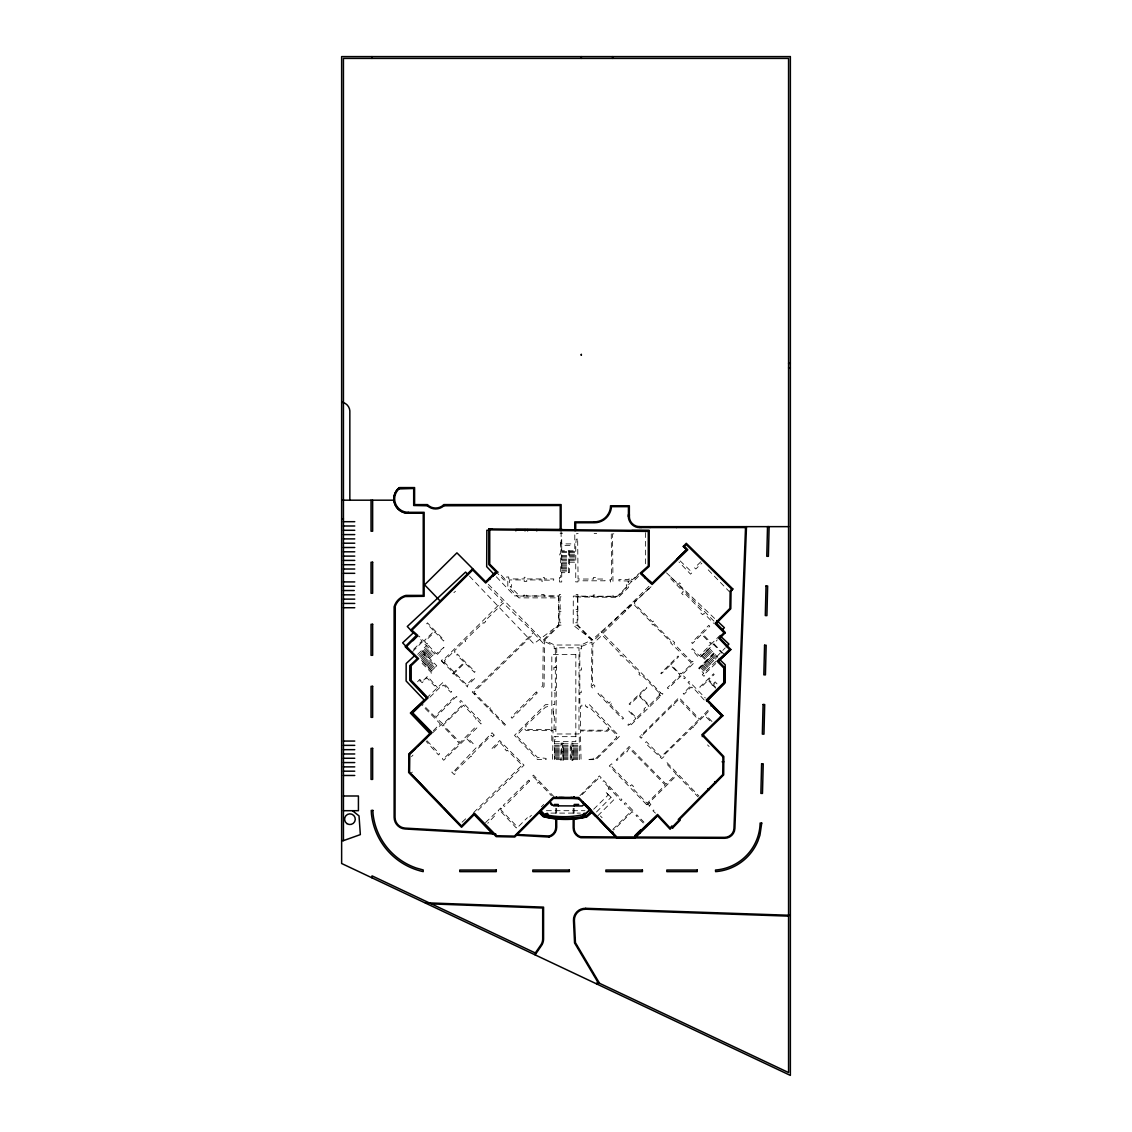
<?xml version="1.0" encoding="UTF-8"?>
<svg xmlns="http://www.w3.org/2000/svg" width="1132" height="1132" viewBox="0 0 1132 1132"><rect width="100%" height="100%" fill="white"/><g stroke="black" fill="none" stroke-linecap="round" stroke-linejoin="round"><path stroke-width="0.75" stroke-dasharray="5 3.75" d="M553.421 711.66L553.421 715.254M553.421 713.443L553.421 712.651M645.466 563.793L645.594 532.606M556.76 647.801L555.812 733.975L579.004 733.975L579.004 647.801L556.76 647.801L554.241 648.792L554.199 646.273L543.615 640.953L559.859 625.133L561.642 625.133L561.642 622.798L559.802 622.798L559.802 611.28L561.642 611.28L561.642 609.016L560.128 609.016L560.128 596.847L561.557 596.847L561.557 594.484L559.293 594.484L559.293 596.055L544.053 596.055L544.053 594.399L541.747 594.399L541.747 596.055L526.451 596.055L526.451 594.258L524.13 594.258L524.13 596.055L519.602 596.055L510.178 586.447L511.537 586.447L511.537 583.433L509.626 583.433L509.626 579.938L524.187 579.938L524.187 581.381L526.776 581.381L526.776 579.938L541.987 579.938L541.987 581.692L544.294 581.692L544.294 580.15L553.718 580.15L553.718 578.947L544.294 578.947L544.294 577.405L541.987 577.405L541.987 578.947L526.776 578.947L526.776 577.278L524.187 577.278L524.187 578.947L508.721 578.947L508.721 576.98L506.683 576.98L506.683 578.947L504.759 578.947L497.67 571.363M568.405 572.693L568.646 550.973M569.665 550.973L569.424 572.679L561.727 572.693M577.462 596.988L577.306 609.37L575.325 609.37L575.325 611.393L577.278 611.393L577.136 622.77L575.141 622.77L575.141 625.232L577.023 625.232L591.583 640.16L581.013 645.014L554.581 645.014L544.379 640.217M581.013 645.014L581.636 648.806L579.839 648.806L579.839 667.555L581.48 667.555L581.48 669.988L579.839 669.988L579.839 690.647L581.24 690.647L581.24 692.671L579.839 692.671L579.839 704.882L581.89 704.882L581.89 706.099L580.405 706.099L580.405 730.098L606.993 730.267L608.634 728.513M560.977 759.643L552.586 759.629L553.067 730.593L525.97 730.423L523.762 727.918L517.154 734.88L517.197 736.451L537.558 757.464L546.077 758.383L546.077 759.629L537.558 759.558L514.494 735.361L545.398 704.67L548.949 704.613L548.949 706.127L545.454 707.217L525.474 726.008L526.224 726.73L525.389 727.678L527.087 729.39L554.001 729.475L554.383 716.287L553.421 716.287L552.954 704.557L554.708 704.557L555.02 692.841L553.661 692.841L553.661 690.449L555.317 690.449L555.317 670.087M711.971 721.509L705.42 714.674L709.467 710.344L708.774 709.523L699.449 719.103L679.016 697.553L639.707 736.805L641.165 738.234L642.056 737.342L641.122 736.522L678.86 699.251L698.614 719.853L661.13 756.77L646.372 741.658L645.084 742.946L661.739 758.582L663.932 756.7L663.055 756.02L693.025 726.871L693.647 727.48L694.51 726.588L693.237 725.315M704.161 699.972L692.6 687.11L691.977 687.916L691.058 687.039L684.068 694.312L683.219 693.576L690.987 685.483L688.03 682.469L689.048 681.407L705.307 697.963M723.702 653.928L714.08 643.952L717.249 639.849M422.363 661.555L426.637 656.97M411.524 756.643L412.996 755.072M423.906 652.541L428.306 647.872M424.868 655.103L420.524 659.673L432.792 672.238L431.221 673.639L431.136 672.351L419.618 660.904M425.618 654.31L430.033 649.669M424.189 663.423L428.49 658.951M429.509 668.885L434.051 664.159M638.137 574.815L617.407 596.253L573.301 596.097L573.188 625.204L592.248 639.835L652.173 585.768M716.697 656.702L725.244 647.872M425.094 664.357L429.41 659.914M443.617 663.027L441.296 660.649L442.173 659.758L442.881 660.465L502.452 601.233L486.873 585.499L488.274 584.225L542.964 640.358L558.967 624.779L558.967 597.866L518.838 597.866L507.829 586.631L507.829 579.938L503.839 579.924L496.821 572.594M433.33 730.692L440.15 723.73L421.769 705.024M713.655 652.966L698.656 668.191L703.68 673.257M579.909 795.683L599.38 775.873L601.163 777.769L600.385 778.533L599.38 777.387L579.669 797.055M529.734 816.979L531.446 815.238M421.359 660.536L425.788 656.079M426.566 655.287L431.066 650.744M699.194 668.672L714.193 653.532M418.755 655.584L422.123 652.202M422.859 651.466L427.387 646.924M420.623 657.522L423.976 654.169M424.741 653.405L429.269 648.862M596.479 811.998L611.124 797.282M597.837 815.804L613.714 799.857L605.493 791.876L608.379 794.806M412.628 651.593L422.448 641.787L436.358 655.555L443.985 647.278L436.273 653.744L428.575 645.65L429.481 644.816L427.811 643.047L426.906 643.966L424.67 641.688L434.773 631.897L443.574 640.967L444.268 640.358L427.457 622.855L426.722 623.605L434.08 631.175L423.877 641.037L419.038 636.156M430.386 669.776L434.688 665.489M443.645 663.012L445.187 661.456L444.409 660.649L453.507 651.749L454.413 652.64L455.149 651.862L454.272 650.985L463.299 642.155L464.007 642.82L465.662 641.221L464.955 640.528L483.251 622.6L483.902 623.308L485.685 621.595L484.991 620.902L503.231 602.988L533.469 632.562L472.228 692.048L504.773 725.287L506.528 723.589L505.565 722.57L504.447 723.645L489.732 708.49L490.708 707.486L489.095 705.76L488.09 706.807L473.827 692.204L534.063 633.467L543.233 643.301L542.78 685.723L541.181 687.492L542.044 688.539L544.039 686.558L544.619 641.901L543.615 640.953M518.852 826.19L527.37 817.686M541.337 806.861L543.742 804.456M413.619 649.358L421.995 641.023L417.567 635.986M428.462 657.239L432.99 652.74M638.462 576.372L633.764 581.041L628.571 580.985L628.571 587.395L618.341 597.356L575.339 596.96L575.311 594.484L577.872 594.484L577.872 596.606L593.21 596.606L593.21 594.979L595.701 594.979L595.701 596.606L610.502 596.606L610.502 595.206L613.035 595.206L613.035 596.606L617.931 596.606L626.887 587.381L626.279 584.848L627.949 584.848L627.949 580.971L618.893 580.872L618.879 579.556L629.024 579.612L629.024 578.296L631.656 578.268L631.656 579.626L632.59 579.626L638.759 573.613M720.306 635.066L711.731 643.556L702.307 633.637L709.75 626.307L708.816 625.274L691.666 642.764L692.529 643.514L701.642 634.316L711.094 644.193L706.637 647.278L707.344 647.9L699.378 655.796L692.572 648.721L691.737 649.358L699.137 658.003L714.08 643.952M612.794 829.459L631.458 811.007L624.227 803.876L625.402 802.715L634.161 811.828L633.241 812.748L632.208 811.658L613.671 830.025M417.623 654.423L421.033 651.056L435.792 666.663L436.726 665.729L421.769 650.348L427.259 644.929M427.429 656.178L431.985 651.692M659.815 694.949L649.329 705.293L639.438 695.317L646.867 687.86L646.33 687.294L629.109 703.977L629.788 704.656L638.915 695.812L648.721 705.901L646.273 708.307L645.466 707.472L643.91 709.099L644.688 709.877L636.453 717.985L629.392 710.443L628.812 711.066L635.901 718.537L629.548 724.791L628.699 723.971L627.85 724.919L629.42 726.433L662.956 693.817L661.385 693.576L601.035 631.5M693.93 725.98L704.628 715.452L711.292 722.188M426.028 665.305L430.429 660.975M428.575 667.922L432.933 663.635M431.476 670.894L436.259 666.196M429.905 697.227L442.103 685.228L442.923 685.978L443.815 685.072L450.89 692.388L451.682 691.68L442.966 682.44L428.009 696.689M593.677 809.239L608.507 794.664M432.948 732.56L441.254 724.438L459.337 743.342L443.744 758.652L443.107 757.973L442.357 758.808L443.716 760.265L466.327 738.163L472.214 744.432L473.176 743.597L467.092 737.413L477.039 727.749L475.935 726.617L460.101 742.592L443.249 725.032L463.54 705.194L476.162 718.565L475.44 719.358L476.94 720.858L477.647 720.221L480.93 723.956L482.289 722.669L460.88 700.482L459.79 701.571L461.898 705.392L443.079 724.041L435.622 717.447L455.786 697.086L456.988 696.944L455.701 695.656L434.773 716.613L422.561 704.245M473.615 812.592L520.946 766.208L519.8 764.977L520.946 763.987L507.362 750.205L506.556 750.941L505.056 749.313L505.792 748.521L499.792 742.224L492.675 749.54L491.741 748.776L499.679 740.54L524.045 765.175L475.482 812.734M423.184 662.404L427.655 658.046M648.99 586.235L593.493 640.797L577.858 625.26L577.858 596.988M603.045 633.255L632.632 604.318L633.679 604.361L651.735 622.713L651.126 623.35L652.853 624.977L653.405 624.411L671.29 642.594L670.781 643.089L691.199 662.814L690.336 663.734L691.1 664.399L681.379 673.865L680.672 673.144L679.865 673.908L670.894 664.569L678.676 656.687L678.04 656.051L660.748 673.299L661.314 673.781L670.37 665.107L679.441 674.205L680.021 675.677L667.314 687.846L668.121 688.709L681.195 675.733L684.365 678.733L685.468 677.785L682.228 674.672L694.666 662.206L692.643 661.272L691.935 662.036L673.795 643.584L674.7 642.622L672.946 640.896L672.054 641.802L654.183 623.633L655.046 622.77L653.32 621.1L652.513 621.921L634.5 603.597L634.486 602.535L648.905 588.626L649.428 589.135L650.504 587.083M426.764 666.069L431.179 661.767M453.182 674.233L464.827 662.899L474.492 672.422L475.1 671.743L457.385 654.098L456.691 654.876L464.233 662.319L452.361 673.766M700.878 561.727L694.595 567.84L695.84 568.986L701.854 563.128M419.746 656.617L423.17 653.32M435.254 685.327L434.603 685.95L426.835 677.827L422.137 682.709L419.93 680.601L417.807 682.695L417.241 682.129L419.746 679.356L422.137 681.634L427.486 676.37L437.504 687.648M485.529 822.582L495.349 813.172L496.24 814.262L487.736 823.275M474.365 694.27L475.157 693.506M646.952 804.838L647.914 803.918M715.778 663.522L703.962 674.672L704.755 675.479L703.934 676.257L702.264 674.686L716.202 661.173L711.377 656.39M462.054 822.214L465.903 818.62M427.655 666.989L432.155 662.814M429.481 658.286L434.306 653.843M660.564 692.643L659.008 694.072L660.621 695.826M411.383 772.972L412.317 772.109M453.875 592.673L455.488 591.258M581.692 646.386L591.979 642.141L591.258 686.728L593.635 689.048L594.951 685.992L593.423 684.563L592.418 685.865L592.885 643.839L602.167 635.137L620.138 653.475L619.275 654.296L620.916 656.008L621.723 655.244L639.778 673.172L638.887 674.205L640.585 675.931L641.575 674.969L659.786 693.35M560.114 533.214L562.618 533.214M594.144 533.54L596.677 533.54M576.33 533.823L578.141 533.455M611.266 533.865L611.563 579.527L610.021 579.527L610.021 580.801L612.978 580.801M613.855 533.865L612.525 533.865L612.978 582.372L610.601 582.372L610.601 580.801M561.727 551.525L568.646 551.525M569.665 551.525L575.749 551.525M561.727 552.614L568.632 552.614M569.651 552.614L575.749 552.614M569.637 554.227L575.749 554.227M561.727 555.402L568.604 555.402M569.622 555.402L575.749 555.402M561.727 556.633L568.589 556.633M569.608 556.633L575.749 556.633M561.727 557.949L568.561 557.949M569.594 557.949L575.749 557.949M561.727 559.378L568.547 559.378M569.566 559.378L575.749 559.378M561.727 560.694L568.533 560.694M569.552 560.694L575.749 560.694M561.727 562.208L568.519 562.208M569.538 562.208L575.749 562.208M561.727 563.411L568.505 563.411M561.727 564.868L568.49 564.868M561.727 566.014L568.476 566.014M561.727 567.302L568.462 567.302M561.727 568.575L568.448 568.575M561.727 569.976L568.434 569.976M561.727 571.052L568.42 571.052M559.533 580.292L559.533 581.975L561.727 581.975L561.727 545.355L571.589 545.355L571.589 543.898L561.727 543.898L561.727 539.398L560.694 539.398L560.694 553.902L559.802 553.902L559.802 556.562L560.694 556.562L560.694 577.447L559.533 577.447L559.533 580.292L561.727 580.292M556.548 667.371L553.916 667.371L553.916 670.087L556.519 670.087M554.001 729.475L555.854 729.475M554.397 743.809L570.273 743.809M572.834 743.809L579.287 743.809M554.397 745.62L560.977 745.62M563.085 745.62L570.273 745.62M572.834 745.62L579.287 745.62M554.397 746.78L560.977 746.78M563.085 746.78L570.273 746.78M572.834 746.78L579.287 746.78M554.397 748.153L560.977 748.153M563.085 748.153L570.273 748.153M572.834 748.153L579.287 748.153M554.397 749.285L560.977 749.285M563.085 749.285L570.273 749.285M572.834 749.285L579.287 749.285M554.397 750.403L560.977 750.403M563.085 750.403L570.273 750.403M572.834 750.403L579.287 750.403M554.397 751.535L560.977 751.535M563.085 751.535L570.273 751.535M572.834 751.535L579.287 751.535M554.397 752.667L560.977 752.667M563.085 752.667L570.273 752.667M572.834 752.667L579.287 752.667M554.397 753.785L560.977 753.785M563.085 753.785L570.273 753.785M572.834 753.785L579.287 753.785M554.397 754.917L560.977 754.917M563.085 754.917L570.273 754.917M572.834 754.917L579.287 754.917M554.397 756.049L560.977 756.049M563.085 756.049L570.273 756.049M572.834 756.049L579.287 756.049M554.397 757.294L560.977 757.294M563.085 757.294L570.273 757.294M572.834 757.294L579.287 757.294M554.397 758.596L560.977 758.596M563.085 758.596L570.273 758.596M572.834 758.596L579.287 758.596M563.085 759.643L570.273 759.643M572.834 759.643L581.056 759.643L580.405 730.947L607.516 731.173L610.12 728.428L616.982 735.489L616.133 736.408L616.841 737.229L595.927 758.468L595.927 757.633L593.281 757.633L593.281 758.949L587.197 759.643L595.984 759.643L619.445 736.366L589.546 704.797L585.654 704.797L585.654 706.396L586.984 706.396L586.984 707.67L589.616 707.302L608.733 726.999L607.983 727.72L609.271 729.319M546.388 810.696L584.947 810.696M550.874 813.101L580.391 813.101M641.589 734.583L642.368 735.291M655.442 813.13L652.895 810.767L653.73 809.974L656.121 812.408M666.507 572.849L715.58 619.36M705.632 662.178L710.443 666.72M624.765 609.978L625.826 610.983M680.148 560.878L692.204 572.523L690.534 574.136L678.974 561.967M649.131 802.715L650.872 804.385L648.721 806.875L609.313 765.897L611.662 763.831L613.388 765.756L611.973 766.93L630.482 785.948L631.755 784.702L633.439 786.358L632.18 787.702L647.108 803.267L665.234 785.014L629.067 748.139L626.944 751.959L626.18 751.195L616.926 760.562L616.19 759.883L629.18 746.512L666.026 784.221L676.313 774.175L665.899 763.039L666.734 762.317L698.968 796.065M701.316 655.824L706.156 660.579M703.92 663.918L708.59 668.517M706.028 651.084L710.825 655.838M702.066 655.074L706.877 659.843M707.415 660.38L712.141 665.078M715.707 688.171L712.665 685.129L711.264 686.501L710.712 685.921L712.141 684.492L708.108 680.29L700.567 687.803L699.746 687.096L713.585 673.766L714.179 674.559L708.759 679.582L712.934 684.11L715.183 681.889L717.462 684.336L715.41 683.091L713.401 685.016L715.891 687.52M441.296 660.649L467.573 687.025L467.445 685.553L474.747 678.45L473.855 677.587L466.653 684.747L444.409 662.248M707.84 649.259L712.594 654.041M713.146 654.593L717.985 659.447M704.076 653.051L708.844 657.848M709.382 658.385L714.136 663.168M702.944 664.894L707.542 669.521M643.287 822.978L635.972 815.606L636.863 814.842L643.952 822.157M704.727 663.083L709.354 667.767M649.627 805.828L647.829 804.003L677.063 774.981L698.104 796.928M600.413 815.988L602.125 817.728M713.924 621.114L679.158 585.753L680.785 583.971L679.54 582.824L678.026 584.565L670.469 576.57L669.536 577.476L683.289 591.767L681.606 593.324L683.247 595.036L684.902 593.451L702.434 611.676L700.892 613.12L702.661 614.733L704.076 613.388L713.627 623.308M705.066 652.046L709.806 656.871M710.344 657.423L715.084 662.248M706.693 661.102L711.349 665.857M707.528 744.913L709.156 746.554M703.156 653.971L707.896 658.81M708.42 659.362L713.118 664.144M706.92 650.178L711.632 655.004M712.184 655.57L715.764 659.234M700.397 667.47L704.896 672.083M708.222 569.849L729.588 591.923M702.194 665.658L706.693 670.342M673.342 704.826L674.12 705.646M426.976 740.71L439.57 753.855L438.508 754.931L426.198 741.418M713.118 643.952L721.975 653.221M709 648.084L717.759 657.282M496.354 576.811L514.494 595.871L558.6 596.04L558.486 625.147L533.837 643.768L468.025 574.632M554.241 796.942L533.469 775.123L531.743 776.934L532.634 777.882L533.54 776.934L537.007 780.358L535.917 781.575L537.686 783.188L538.747 782.283L551.425 795.768M701.331 666.536L705.76 671.248M579.287 759.643L579.287 736.663L554.482 736.663L555.925 737.286L555.925 739.776L554.397 739.776L554.397 759.629M574.801 534.912L574.801 550.789L561.118 550.789L561.118 530.54M574.094 808.319L574.094 813.271M573.188 808.347L573.188 813.314M556.675 808.276L556.675 813.229M555.784 808.248L555.784 813.186M555.317 648.792L555.317 667.371M501.25 808.729L500.585 809.564L517.366 826.912L516.263 827.931L499.75 810.3L498.957 811.248L498.193 810.526L500.528 808.078L501.25 808.729M494.118 735.121L492.717 736.847L491.288 735.319L472.327 754.195L473.303 755.299L471.803 756.841L471.025 756.063L454.823 771.699L456.04 772.845L454.286 774.571L451.781 772.208L453.578 770.411L454.201 771.062L476.034 747.87L477.449 747.842L492.066 732.758L494.118 735.121M610.247 701.798L609.044 703.255L598.941 692.586L597.951 693.548L622.713 719.16L623.576 718.24L610.53 704.826L611.874 703.213L610.247 701.798M609.129 787.801L608.266 788.763L608.988 789.485L609.922 788.664L620.93 800.692L621.935 799.701L603.865 780.613L603.059 781.377L609.129 787.801M529.606 781.038L504.447 806.465L503.273 805.305L528.686 780.16L529.606 781.038M536.243 692.006L511.183 717.235L512.046 718.24L537.36 692.897L536.243 692.006M572.834 760.209L571.844 760.251L571.151 743.965L571.151 760.237L570.273 760.237L570.273 743.158L572.834 743.158L572.834 760.209M577.674 539.172L576.245 539.172L575.749 543.898L575.749 581.919L577.928 581.919L577.928 580.801L605.04 580.801L605.068 579.032L595.956 579.032L595.956 577.476L593.465 577.476L593.465 579.032L578.07 579.032L577.674 539.172M575.834 654.579L551.822 654.579L551.822 741.658L575.834 741.658L575.834 654.579M563.085 743.158L560.977 743.158L560.977 760.364L561.571 744.021L562.448 744.021L563.085 760.364L563.085 743.158"/><path stroke-width="1.5" d="M472.709 568.717L410.619 630.227L416.406 635.377L405.157 646.697L417.298 658.612L410.265 665.333L410.265 680.672L426.792 697.864L411.44 712.849L430.783 732.616L408.878 753.954L408.666 772.505L461.545 827.28L474.393 814.446L496.184 836.633L514.791 837.015L553.491 798.343L578.339 798.4L616.459 837.878L635.165 837.878L657.522 815.762L670.102 829.261L671.899 827.138L672.748 827.902L680.247 820.162L679.554 819.455L723.688 774.882L723.815 756.501L703.029 734.88L722.881 715.735L707.443 700.142L724.664 683.035L724.721 667.654L718.424 661.23L730.833 649.527L719.91 638.066L725.301 632.76L716.273 623.435L730.805 608.747L731.046 591.215L732.744 588.866M409.062 771.656L409.133 754.195L415.43 748.323M615.582 836.972L580.461 836.689A9.311 9.311 0 0 1 574.08 827.888L574.094 819.879L573.188 819.922L573.188 827.902A10.216 10.216 0 0 0 580.815 837.722L724.537 838.288A10.245 10.245 0 0 0 734.894 828.497L746.483 526.649L745.535 527.554L639.905 527.554C633.071 527.979 627.397 521.215 628.444 514.551M638.773 526.621A10.287 10.287 0 0 1 629.307 516.574L629.35 514.551M525.022 530.866L525.036 529.55M536.766 530.866L536.78 529.55M527.625 530.866L527.639 529.55M628.43 516.574L628.444 506.669L611.422 506.669A16.541 16.541 0 0 1 609.978 512.555L609.016 514.423A16.838 16.838 0 0 1 594.456 522.758L575.707 522.772L575.707 530.597M629.335 516.574L629.35 505.763L610.53 505.763A15.636 15.636 0 0 1 609.158 512.188L608.238 513.97A15.947 15.947 0 0 1 594.442 521.852M745.535 527.554L733.961 828.44A9.353 9.353 0 0 1 724.537 837.355L635.278 837.043M596.592 983.892L597.356 982.265L788.565 1072.556L788.565 58.411L343.435 58.411L343.435 840.637L341.638 840.637M535.309 952.96L540.785 945.008A10.683 10.683 0 0 0 542.681 938.937L542.681 908.006L431.405 903.902M535.111 954.87L541.535 945.517A11.561 11.561 0 0 0 543.572 938.952L543.572 907.128L425.25 902.77M731.046 591.215L732.899 589.022L686.275 543.303L683.275 546.431L686.516 549.756L652.06 583.235L649.174 580.659L648.395 581.466M644.603 577.745L645.297 576.98L641.434 573.316L649.188 566.396L649.188 530.498L488.826 528.955L488.826 564.557L495.915 571.66L485.685 581.749L456.932 552.855L424.585 584.82L440.15 600.979M635.094 837.878L635.165 835.274L640.684 829.841M721.947 630.227L724.381 627.708L716.825 620.548M726.461 646.613L728.895 644.08L720.645 636.255M706.821 701.147L725.131 682.214L725.188 664.753L719.131 658.994M634.104 837.949L634.981 837.043M636.184 835.798L647.037 824.577M412.982 640.698L417.567 635.986M526.366 824.407L530.017 820.686M639.212 832.657L657.522 815.762M494.387 575.028L496.821 572.594M516.73 834.326L518.555 832.501L516.914 834.525L549.43 836.01M522.163 828.907L524.059 827.011M540.374 810.71L544.577 806.508M544.789 806.295L546.685 804.399M543.799 815.535L544.761 814.573A91.112 91.112 0 0 0 585.018 814.29L589.701 810.017L591.795 812.323L587.154 816.554L586.461 815.79L580.744 816.979A91.112 91.112 0 0 1 546.176 816.115L543.799 815.535L540.035 811.786M676.582 559.392L686.53 549.558L683.275 546.431M720.263 717.122L721.65 715.749M582.456 802.673L583.277 801.881M590.734 811.234L591.541 810.441L590.975 810.993L582.867 802.277M611.874 833.124L612.936 832.105M711.038 705.972L712.283 704.769M443.914 505.778L560.227 505.509L560.227 530.54M585.018 814.29L589.645 809.847L584.169 804.13L582.273 805.956L553.491 805.842L549.742 802.079M551.425 803.267L550.704 803.946L551.864 805.177M718.424 661.23L730.833 649.527M702.222 736.607L703.51 735.39M635.094 836.506L646.754 825.596M414.737 655.541L406.176 663.536L406.119 680.997L424.259 700.057L410.364 713.047L430.528 734.229M417.934 745.974L426.75 737.753M586.716 806.423L585.244 804.13M587.126 806.847L591.06 810.512M612.256 832.911L613.643 834.411M586.433 815.832L591.116 811.573M586.8 816.158L591.442 811.927M586.999 816.384L591.654 812.153M399.157 488.925L413.689 488.486L413.689 505.509L427.33 505.778M343.435 840.637L360.344 834.609L359.028 815.903L352.434 810.696M566.368 798.088L569.948 798.088M564.344 797.636L560.397 797.678M584.593 815.564C581.211 815.705 584.749 811.106 585.485 814.403M578.693 804.413L574.193 804.456L574.235 805.842M722.075 761.808L723.787 761.808M788.565 363.372L790.362 363.372M788.565 367.886L790.362 367.886M399.511 487.581L414.595 487.581L414.595 504.603L427.415 504.603A11.476 11.476 0 0 0 443.829 504.589L561.118 504.603L561.118 530.54M341.638 500.188L393.837 500.188M408.242 512.315L424.146 512.315L424.146 596.309L405.199 596.536A15.466 15.466 0 0 0 395.28 606.144L395.04 817.403A10.796 10.796 0 0 0 405.298 828.115L491.67 832.954M408.228 513.221L423.241 513.221L423.241 595.404L405.907 595.404A16.372 16.372 0 0 0 394.12 606.794L394.134 817.417A11.702 11.702 0 0 0 405.242 829.006L495.887 834.1M341.638 518.838L343.435 518.838M343.435 521.696L354.755 521.696M594.442 521.866L574.801 521.866L574.801 530.597M343.435 525.998L354.755 525.998M638.873 526.649L788.636 526.649M488.826 528.955L492.363 528.955M562.618 529.55L515.838 529.55L515.852 530.866M343.435 530.3L354.755 530.3M631.84 530.498L649.188 530.498M343.435 534.601L354.755 534.601M343.435 538.903L354.755 538.903M343.435 543.204L354.755 543.204M343.435 547.506L354.755 547.506M343.435 551.808L354.755 551.808M343.435 556.109L354.755 556.109M343.435 560.411L354.755 560.411M343.435 564.712L354.755 564.712M343.435 569.014L354.755 569.014M343.435 573.316L354.755 573.316M343.435 581.919L354.755 581.919M343.435 586.22L354.755 586.22M343.435 590.522L354.274 590.522M343.435 594.824L354.755 594.824M343.435 599.125L354.755 599.125M343.435 603.427L354.755 603.427M343.435 607.728L354.755 607.728M343.435 741.064L354.755 741.064M343.435 745.365L354.755 745.365M343.435 749.667L354.755 749.667M343.435 753.969L354.755 753.969M343.435 758.27L354.755 758.27M343.435 762.572L354.755 762.572M343.435 766.873L354.755 766.873M343.435 771.175L354.755 771.175M343.435 775.477L354.755 775.477M343.435 795.994L358.42 795.994L358.42 810.696L343.435 810.696M557.142 797.636L558.84 798.131M571.688 797.636L573.386 797.636M556.76 797.678L559.208 797.678M559.491 797.678L571.023 797.678M571.306 797.678L573.768 797.678M556.76 798.088L559.208 798.088M559.491 798.088L571.023 798.088M571.306 798.088L573.768 798.088M554.241 804.456L558.288 804.456L558.288 805.842M490.326 530.271L486.831 530.257L486.689 566.651L493.934 574.264M631.783 530.809L645.594 530.866M553.491 798.343L578.339 798.4M638.773 526.649L639.905 526.649M585.64 908.303L790.362 915.293M585.612 909.208L788.565 916.128M515.796 835.204L549.077 837.057M560.382 797.508L579.315 798.64M535.394 952.847L536.144 953.356L372.032 875.857L372.032 877.852M492.194 575.339L493.17 576.245M641.434 573.316L652.06 583.235M713.103 707.09L720.631 714.235M671.899 827.138L672.719 827.931M541.011 810.809L544.761 814.573M539.822 811.998L541.733 813.908M539.624 812.196L543.487 816.073L546.048 816.696A91.621 91.621 0 0 0 586.518 816.427M539.37 812.451L543.318 816.384L545.978 817.035A91.961 91.961 0 0 0 586.574 816.766M539.186 812.635L543.176 816.625L545.921 817.29A92.315 92.315 0 0 0 580.957 818.167L586.631 817.021L586.39 815.847M722.881 715.735L707.557 700.029L724.721 683.035L724.721 667.654M716.273 623.435L725.301 632.76M488.996 578.494L489.887 579.428M592.192 812.762L595.63 816.342M468.025 574.632L465.592 572.085L407.279 626.491L413.336 632.845L402.638 642.835L408.694 649.188M473.53 813.908L492.576 833.916M412.671 775.434L427.075 790.575M433.075 796.871L441.48 805.701M443.871 808.22L459.479 824.62M599.635 820.233L610.488 831.695M587.494 806.097L590.536 809.366M612.186 832.841L615.256 836.138M607.912 828.412L610.955 831.68M638.632 832.006L639.806 833.322M714.617 781.83L715.636 783.004M707.783 788.792L708.759 789.952M426.792 697.864L410.265 680.672L410.265 665.333M599.535 983.284L575.438 942.659L574.391 920.472A10.811 10.811 0 0 1 585.612 909.251M598.078 982.604L574.547 942.928L573.485 920.5A11.702 11.702 0 0 1 585.64 908.345M639.552 526.649L639.905 527.554M574.193 796.942L574.235 798.343L574.235 796.942M676.469 526.649L676.469 527.554M650.108 526.649L650.108 527.554M641.179 526.649L641.179 527.554M612.61 56.6L612.61 58.411M581.31 56.6L581.31 58.411M573.768 797.48L573.867 798.343M571.306 797.48L571.306 798.286M571.023 797.48L571.023 798.286M559.491 797.48L559.491 798.286M559.208 797.48L559.208 798.286M556.76 797.48L556.76 798.286M556.279 796.942L556.279 798.343M372.64 500.188L372.64 531.219L371.041 531.219L371.041 500.188M371.919 56.6L371.919 58.411M349.845 500.188L349.845 410.817A9.523 9.523 0 0 0 343.435 402.61A9.679 9.679 0 0 0 341.638 402.171M549.077 837.043A10.216 10.216 0 0 0 556.703 827.223L556.675 819.851L555.784 819.794L555.784 827.209A9.311 9.311 0 0 1 549.43 835.996M443.914 505.778A12.395 12.395 0 0 1 427.344 505.778M408.242 512.272A13.443 13.443 0 0 1 399.087 488.84M557.609 818.181A91.367 91.367 0 0 1 554.708 817.884M722.909 756.869L722.782 774.514L678.266 819.469L678.974 820.176L672.691 826.657L671.927 825.907L670.13 827.973L657.551 814.46L634.189 836.972L616.841 836.972L578.721 797.494L553.124 797.437L514.423 836.095L496.566 835.741L474.407 813.158L461.559 825.992L409.572 772.151L409.77 754.337L432.056 732.63L412.713 712.863L428.066 697.878L411.171 680.304L411.171 665.715L418.599 658.626L406.43 646.683L417.722 635.335L411.935 630.199L472.709 570.004L485.685 583.022L497.203 571.66L489.732 564.175L489.732 529.861L648.282 531.403L648.282 565.986L640.089 573.287L652.074 584.48L687.789 549.77L684.535 546.416L686.303 544.591L731.668 589.079L730.154 590.876L729.914 608.379L715 623.435L724.027 632.746L718.636 638.052L729.546 649.499L717.122 661.215L723.815 668.036L723.815 682.653L706.283 700.015L721.593 715.721L701.755 734.866L722.909 756.869M697.27 870.041L697.227 871.64L666.819 871.64L666.819 870.041L697.27 870.041M761.61 763.76L760.874 793.391L762.473 793.433L763.223 763.803L761.61 763.76M763.095 704.486L762.345 734.116L763.958 734.159L764.694 704.529L763.095 704.486M764.567 645.212L763.831 674.842L765.43 674.884L766.166 645.24L764.567 645.212M766.039 585.923L765.303 615.567L766.916 615.61L767.652 585.966L766.039 585.923M767.524 526.649L766.774 556.293L768.387 556.336L769.123 526.649L767.524 526.649M581.324 355.222L581.31 354.415L581.324 355.222M761.737 823.077L759.954 835.147L757.959 840.934A49.95 49.95 0 0 1 715.608 871.64L715.495 870.041A48.351 48.351 0 0 0 760.138 823.035L761.737 823.077M545.836 814.092C547.322 818.691 549.416 810.837 545.836 814.092M790.362 56.6L341.638 56.6L341.638 863.504L790.362 1075.4L790.362 56.6M372.64 562.236L371.041 562.236L371.041 593.253L372.64 593.253L372.64 562.236M372.64 624.284L371.041 624.284L371.041 655.301L372.64 655.301L372.64 624.284M372.64 686.332L371.041 686.332L371.041 717.348L372.64 717.348L372.64 686.332M372.64 748.365L371.041 748.365L371.041 779.396L372.64 779.396L372.64 748.365M372.853 810.413L371.239 810.413L371.466 814.248A66.434 66.434 0 0 0 423.212 871.64L423.212 869.97L416.463 868.074A64.793 64.793 0 0 1 373.065 814.064L372.853 810.413M496.283 870.041L459.748 870.041L459.748 871.64L496.283 871.64L496.283 870.041M569.354 870.041L532.818 870.041L532.818 871.64L569.354 871.64L569.354 870.041M642.424 870.041L605.889 870.041L605.889 871.64L642.424 871.64L642.424 870.041M393.908 500.882L393.809 499.948A14.263 14.263 0 0 1 399.285 487.666A14.348 14.348 0 0 0 408.228 513.192A14.419 14.419 0 0 1 393.865 500.882M346.972 823.629A5.335 5.335 0 0 0 355.264 819.54A5.335 5.335 0 0 0 347.581 814.403A5.335 5.335 0 0 0 346.972 823.629"/></g></svg>
